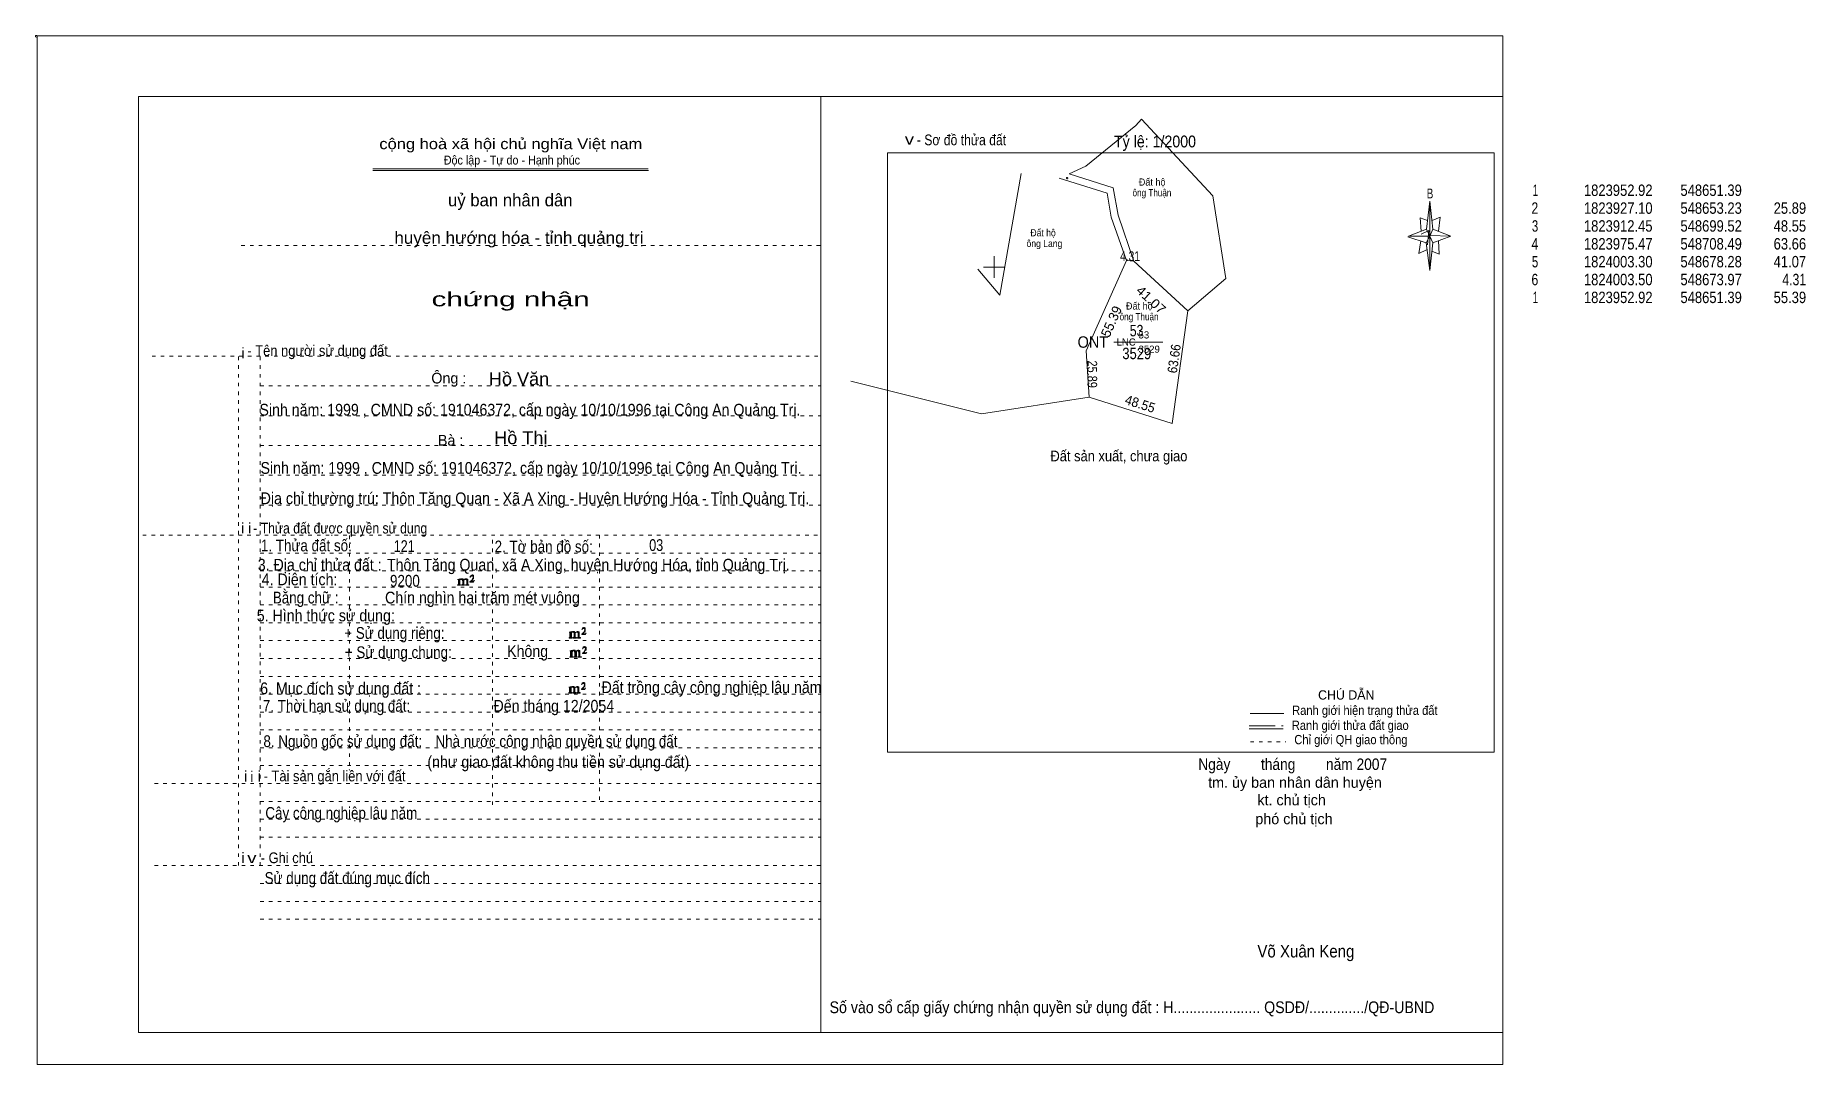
# Model space of a CAD drawing. Header units: centimetres. Extents: x -1.6 to 48, y -3.3 to 25.5.
import ezdxf
from ezdxf.enums import TextEntityAlignment as Align

# ---------------------------------------------------------------- set-up
doc = ezdxf.new("R2010")
doc.units = ezdxf.units.CM
doc.header["$LTSCALE"] = 0.12
doc.linetypes.add('DOTTED', pattern=[1.5, 0.3, -1.2])
doc.linetypes.add('LONG_DASHED', pattern=[7.5, 6, -1.5])
for name, color, linetype, lineweight in [('1', 7, 'DOTTED', 13), ('10', 7, 'Continuous', 13), ('13', 7, 'Continuous', 13), ('22', 7, 'Continuous', 13), ('33', 7, 'LONG_DASHED', 13), ('4', 7, 'Continuous', 13), ('5', 7, 'Continuous', 13), ('50', 7, 'Continuous', 13), ('63', 7, 'Continuous', 13)]:
    doc.layers.add(name, color=color, linetype=linetype, lineweight=lineweight)
doc.layers.add('23', color=7, linetype='Continuous')
doc.layers.add('30', color=7, linetype='Continuous')

msp = doc.modelspace()

# ---------------------------------------------------------------- hatches: boundary and pattern name
at = {"layer": '10'}
msp.add_hatch(color=256, dxfattribs=at).paths.add_polyline_path([(27.308, 21.499, 1), (27.308, 21.506, 1)])
at = {"layer": '50'}
for points in [[(10.27, 10.13), (10.27, 10.12), (10.27, 10.11), (10.25, 10.11), (10.24, 10.11), (10.24, 10.1), (10.33, 10.1), (10.33, 10.11), (10.32, 10.11), (10.31, 10.11), (10.31, 10.12), (10.31, 10.13), (10.31, 10.24), (10.31, 10.25), (10.32, 10.26), (10.34, 10.26), (10.35, 10.26), (10.36, 10.26), (10.37, 10.25), (10.39, 10.22), (10.39, 10.13), (10.37, 10.12), (10.37, 10.11), (10.36, 10.11), (10.35, 10.11), (10.35, 10.1), (10.44, 10.1), (10.44, 10.11), (10.43, 10.11), (10.42, 10.11), (10.42, 10.12), (10.42, 10.13), (10.42, 10.24), (10.44, 10.26), (10.45, 10.26), (10.46, 10.26), (10.49, 10.26), (10.49, 10.25), (10.5, 10.24), (10.5, 10.22), (10.5, 10.13), (10.5, 10.12), (10.49, 10.11), (10.49, 10.11), (10.47, 10.11), (10.47, 10.1), (10.56, 10.1), (10.56, 10.11), (10.55, 10.11), (10.54, 10.11), (10.53, 10.12), (10.53, 10.13), (10.53, 10.2), (10.53, 10.25), (10.53, 10.26), (10.52, 10.27), (10.5, 10.28), (10.47, 10.28), (10.46, 10.28), (10.44, 10.27), (10.41, 10.25), (10.41, 10.26), (10.4, 10.28), (10.39, 10.28), (10.37, 10.28), (10.35, 10.28), (10.34, 10.28), (10.32, 10.26), (10.31, 10.26), (10.31, 10.25), (10.31, 10.25), (10.31, 10.26), (10.31, 10.28), (10.24, 10.26), (10.24, 10.26), (10.25, 10.26), (10.27, 10.25), (10.27, 10.24), (10.27, 10.23)], [(10.69, 10.19), (10.72, 10.24), (10.72, 10.24), (10.71, 10.22), (10.69, 10.22), (10.68, 10.22), (10.63, 10.22), (10.66, 10.26), (10.67, 10.27), (10.69, 10.28), (10.69, 10.3), (10.69, 10.32), (10.69, 10.34), (10.69, 10.35), (10.69, 10.37), (10.68, 10.38), (10.67, 10.38), (10.66, 10.39), (10.65, 10.39), (10.63, 10.38), (10.63, 10.38), (10.62, 10.37), (10.61, 10.35), (10.59, 10.33), (10.61, 10.33), (10.61, 10.35), (10.62, 10.35), (10.63, 10.36), (10.65, 10.36), (10.66, 10.36), (10.67, 10.35), (10.68, 10.35), (10.68, 10.32), (10.68, 10.3), (10.66, 10.28), (10.66, 10.26), (10.65, 10.25), (10.59, 10.2), (10.59, 10.19)], [(13.39, 8.66), (13.39, 8.65), (13.39, 8.64), (13.38, 8.64), (13.37, 8.64), (13.37, 8.62), (13.45, 8.62), (13.45, 8.64), (13.44, 8.64), (13.43, 8.64), (13.43, 8.65), (13.43, 8.66), (13.43, 8.77), (13.43, 8.78), (13.44, 8.79), (13.47, 8.79), (13.48, 8.79), (13.49, 8.79), (13.5, 8.78), (13.51, 8.74), (13.51, 8.66), (13.5, 8.65), (13.5, 8.64), (13.49, 8.64), (13.48, 8.64), (13.48, 8.62), (13.57, 8.62), (13.57, 8.64), (13.55, 8.64), (13.54, 8.64), (13.54, 8.65), (13.54, 8.66), (13.54, 8.77), (13.57, 8.79), (13.58, 8.79), (13.59, 8.79), (13.61, 8.79), (13.61, 8.78), (13.62, 8.77), (13.62, 8.74), (13.62, 8.66), (13.62, 8.65), (13.61, 8.64), (13.61, 8.64), (13.6, 8.64), (13.6, 8.62), (13.69, 8.62), (13.69, 8.64), (13.67, 8.64), (13.66, 8.64), (13.65, 8.65), (13.65, 8.66), (13.65, 8.73), (13.65, 8.78), (13.65, 8.79), (13.64, 8.8), (13.62, 8.81), (13.6, 8.81), (13.59, 8.81), (13.57, 8.8), (13.53, 8.78), (13.53, 8.79), (13.52, 8.81), (13.51, 8.81), (13.5, 8.81), (13.48, 8.81), (13.47, 8.81), (13.44, 8.79), (13.43, 8.79), (13.43, 8.78), (13.43, 8.78), (13.43, 8.79), (13.43, 8.81), (13.37, 8.79), (13.37, 8.79), (13.38, 8.79), (13.39, 8.78), (13.39, 8.77), (13.39, 8.76)], [(13.82, 8.72), (13.84, 8.77), (13.84, 8.77), (13.83, 8.74), (13.82, 8.74), (13.81, 8.74), (13.75, 8.74), (13.79, 8.79), (13.8, 8.8), (13.82, 8.81), (13.82, 8.83), (13.82, 8.84), (13.82, 8.87), (13.82, 8.88), (13.82, 8.9), (13.81, 8.91), (13.8, 8.91), (13.79, 8.92), (13.77, 8.92), (13.75, 8.91), (13.75, 8.91), (13.74, 8.9), (13.73, 8.88), (13.72, 8.86), (13.73, 8.86), (13.73, 8.88), (13.74, 8.88), (13.75, 8.89), (13.77, 8.89), (13.79, 8.89), (13.8, 8.88), (13.81, 8.88), (13.81, 8.84), (13.81, 8.83), (13.79, 8.81), (13.79, 8.79), (13.77, 8.78), (13.72, 8.73), (13.72, 8.72)], [(13.41, 8.12), (13.41, 8.11), (13.41, 8.1), (13.4, 8.1), (13.39, 8.1), (13.39, 8.09), (13.48, 8.09), (13.48, 8.1), (13.47, 8.1), (13.45, 8.1), (13.45, 8.11), (13.45, 8.12), (13.45, 8.23), (13.45, 8.24), (13.47, 8.26), (13.49, 8.26), (13.5, 8.26), (13.51, 8.26), (13.52, 8.24), (13.53, 8.21), (13.53, 8.12), (13.52, 8.11), (13.52, 8.1), (13.51, 8.1), (13.5, 8.1), (13.5, 8.09), (13.59, 8.09), (13.59, 8.1), (13.58, 8.1), (13.57, 8.1), (13.57, 8.11), (13.57, 8.12), (13.57, 8.23), (13.59, 8.26), (13.6, 8.26), (13.61, 8.26), (13.63, 8.26), (13.63, 8.24), (13.64, 8.23), (13.64, 8.21), (13.64, 8.12), (13.64, 8.11), (13.63, 8.1), (13.63, 8.1), (13.62, 8.1), (13.62, 8.09), (13.71, 8.09), (13.71, 8.1), (13.7, 8.1), (13.69, 8.1), (13.67, 8.11), (13.67, 8.12), (13.67, 8.2), (13.67, 8.24), (13.67, 8.26), (13.66, 8.27), (13.64, 8.28), (13.62, 8.28), (13.61, 8.28), (13.59, 8.27), (13.55, 8.24), (13.55, 8.26), (13.54, 8.28), (13.53, 8.28), (13.52, 8.28), (13.5, 8.28), (13.49, 8.28), (13.47, 8.26), (13.45, 8.26), (13.45, 8.24), (13.45, 8.24), (13.45, 8.26), (13.45, 8.28), (13.39, 8.26), (13.39, 8.26), (13.4, 8.26), (13.41, 8.24), (13.41, 8.23), (13.41, 8.22)], [(13.84, 8.19), (13.86, 8.23), (13.86, 8.23), (13.85, 8.21), (13.84, 8.21), (13.83, 8.21), (13.77, 8.21), (13.81, 8.26), (13.82, 8.27), (13.84, 8.28), (13.84, 8.3), (13.84, 8.31), (13.84, 8.33), (13.84, 8.34), (13.84, 8.37), (13.83, 8.38), (13.82, 8.38), (13.81, 8.39), (13.8, 8.39), (13.77, 8.38), (13.77, 8.38), (13.76, 8.37), (13.75, 8.34), (13.74, 8.32), (13.75, 8.32), (13.75, 8.34), (13.76, 8.34), (13.77, 8.36), (13.8, 8.36), (13.81, 8.36), (13.82, 8.34), (13.83, 8.34), (13.83, 8.31), (13.83, 8.3), (13.81, 8.28), (13.81, 8.26), (13.8, 8.24), (13.74, 8.2), (13.74, 8.19)], [(13.38, 7.12), (13.38, 7.11), (13.38, 7.1), (13.37, 7.1), (13.36, 7.1), (13.36, 7.08), (13.44, 7.08), (13.44, 7.1), (13.43, 7.1), (13.42, 7.1), (13.42, 7.11), (13.42, 7.12), (13.42, 7.23), (13.42, 7.24), (13.43, 7.25), (13.46, 7.25), (13.47, 7.25), (13.48, 7.25), (13.49, 7.24), (13.5, 7.2), (13.5, 7.12), (13.49, 7.11), (13.49, 7.1), (13.48, 7.1), (13.47, 7.1), (13.47, 7.08), (13.56, 7.08), (13.56, 7.1), (13.54, 7.1), (13.53, 7.1), (13.53, 7.11), (13.53, 7.12), (13.53, 7.23), (13.56, 7.25), (13.57, 7.25), (13.58, 7.25), (13.6, 7.25), (13.6, 7.24), (13.61, 7.23), (13.61, 7.2), (13.61, 7.12), (13.61, 7.11), (13.6, 7.1), (13.6, 7.1), (13.59, 7.1), (13.59, 7.08), (13.68, 7.08), (13.68, 7.1), (13.66, 7.1), (13.65, 7.1), (13.64, 7.11), (13.64, 7.12), (13.64, 7.19), (13.64, 7.24), (13.64, 7.25), (13.63, 7.26), (13.61, 7.27), (13.59, 7.27), (13.58, 7.27), (13.56, 7.26), (13.52, 7.24), (13.52, 7.25), (13.51, 7.27), (13.5, 7.27), (13.49, 7.27), (13.47, 7.27), (13.46, 7.27), (13.43, 7.25), (13.42, 7.25), (13.42, 7.24), (13.42, 7.24), (13.42, 7.25), (13.42, 7.27), (13.36, 7.25), (13.36, 7.25), (13.37, 7.25), (13.38, 7.24), (13.38, 7.23), (13.38, 7.22)], [(13.81, 7.18), (13.83, 7.23), (13.83, 7.23), (13.82, 7.2), (13.81, 7.2), (13.8, 7.2), (13.74, 7.2), (13.78, 7.25), (13.79, 7.26), (13.81, 7.27), (13.81, 7.29), (13.81, 7.3), (13.81, 7.33), (13.81, 7.34), (13.81, 7.36), (13.8, 7.37), (13.79, 7.37), (13.78, 7.38), (13.76, 7.38), (13.74, 7.37), (13.74, 7.37), (13.73, 7.36), (13.72, 7.34), (13.71, 7.32), (13.72, 7.32), (13.72, 7.34), (13.73, 7.34), (13.74, 7.35), (13.76, 7.35), (13.78, 7.35), (13.79, 7.34), (13.8, 7.34), (13.8, 7.3), (13.8, 7.29), (13.78, 7.27), (13.78, 7.25), (13.76, 7.24), (13.71, 7.19), (13.71, 7.18)]]:
    msp.add_hatch(color=256, dxfattribs=at).paths.add_polyline_path(points)

# ---------------------------------------------------------------- linework, layer by layer
at = {"layer": '1', "linetype": 'Continuous'}
for p, q in [((1.31, -2.42), (1.31, 23.78)), ((1.31, 23.78), (39.51, 23.78)), ((20.41, -2.42), (20.41, 23.78)), ((39.51, -2.42), (39.51, 23.78)), ((7.87, 21.76), (15.58, 21.76)), ((7.87, 21.71), (15.59, 21.71)), ((37.36, 19.69), (36.85, 19.86)), ((1.31, -2.42), (39.51, -2.42))]:
    msp.add_line(p, q, dxfattribs=at)
at = {"layer": '1'}
for p, q in [((4.19, 19.61), (20.41, 19.61)), ((1.69, 16.51), (20.41, 16.51)), ((4.11, 2.25), (4.11, 16.51)), ((4.72, 2.25), (4.72, 16.51)), ((4.72, 15.68), (20.41, 15.68)), ((4.72, 14.84), (20.41, 14.84)), ((4.72, 14.01), (20.41, 14.01)), ((4.72, 13.18), (20.41, 13.18)), ((4.72, 12.34), (20.41, 12.34)), ((1.43, 11.5), (20.41, 11.5)), ((7.22, 5.05), (7.22, 11.5)), ((11.22, 3.95), (11.22, 11.5)), ((14.22, 4.09), (14.22, 11.5)), ((4.72, 11), (20.41, 11)), ((4.72, 10.5), (20.41, 10.5)), ((4.72, 10.05), (20.41, 10.05)), ((4.72, 9.55), (20.41, 9.55)), ((4.72, 9.05), (20.41, 9.05)), ((4.72, 8.55), (20.41, 8.55)), ((4.72, 8.05), (20.41, 8.05)), ((4.72, 7.55), (20.41, 7.55)), ((4.72, 7.05), (20.41, 7.05)), ((4.72, 6.55), (20.41, 6.55)), ((4.72, 6.05), (20.41, 6.05)), ((4.72, 5.55), (20.41, 5.55)), ((4.72, 5.05), (20.41, 5.05)), ((1.76, 4.55), (20.41, 4.55)), ((4.72, 4.05), (20.41, 4.05)), ((4.72, 3.55), (20.41, 3.55)), ((4.72, 3.05), (20.41, 3.05)), ((1.76, 2.25), (20.41, 2.25)), ((4.72, 1.75), (20.41, 1.75)), ((4.72, 1.25), (20.41, 1.25)), ((4.72, 0.75), (20.41, 0.75))]:
    msp.add_line(p, q, dxfattribs=at)
at = {"layer": '1', "linetype": 'Continuous'}
msp.add_lwpolyline([(-1.53, -3.32), (39.51, -3.32), (39.51, 25.48), (-1.53, 25.48)], close=True, dxfattribs=at)
msp.add_lwpolyline([(37.37, 19.49), (37.16, 19.39), (37.21, 19.74)], dxfattribs=at)
at = {"layer": '10'}
for p, q in [((27.3, 21.5), (27.28, 21.5)), ((27.31, 21.52), (27.31, 21.53)), ((27.31, 21.47), (27.31, 21.48)), ((27.34, 21.5), (27.33, 21.5))]:
    msp.add_line(p, q, dxfattribs=at)
for radius in [0.0156, 0.00375]:
    msp.add_circle((27.308, 21.503), radius, dxfattribs=at)
at = {"layer": '13'}
msp.add_line((29.31, 16.91), (29.99, 16.91), dxfattribs=at)
at = {"layer": '22'}
for p, q in [((28.97, 19.19), (29.18, 19.17)), ((29.18, 19.17), (30.69, 17.78))]:
    msp.add_line(p, q, dxfattribs=at)
for points in [[(29.39, 23.15), (29.23, 22.97), (27.83, 21.83), (27.37, 21.62)], [(30.69, 17.78), (31.75, 18.69), (31.39, 21), (29.39, 23.15)], [(24.81, 18.95), (25.43, 18.22), (26.02, 21.63)], [(28.97, 19.19), (28.54, 20.41), (28.43, 21.08), (27.09, 21.5)], [(29.18, 19.17), (28.74, 20.46), (28.6, 21.23), (27.37, 21.62)], [(27.93, 15.37), (27.84, 16.66), (28.97, 19.19)], [(27.93, 15.37), (30.25, 14.63), (30.69, 17.78)], [(21.25, 15.81), (24.91, 14.9), (27.93, 15.37)]]:
    msp.add_lwpolyline(points, dxfattribs=at)
at = {"layer": '33'}
msp.add_line((28.62, 16.91), (29.9, 16.91), dxfattribs=at)
at = {"layer": '4'}
for p, q in [((32.43, 6.51), (33.38, 6.51)), ((32.41, 6.08), (33.36, 6.08))]:
    msp.add_line(p, q, dxfattribs=at)
at = {"layer": '4', "linetype": 'LONG_DASHED'}
msp.add_line((32.41, 6.16), (33.36, 6.16), dxfattribs=at)
at = {"layer": '4', "linetype": 'DOTTED'}
msp.add_line((32.44, 5.72), (33.43, 5.72), dxfattribs=at)
at = {"layer": '4'}
msp.add_lwpolyline([(22.28, 22.21), (39.27, 22.21), (39.27, 5.43), (22.28, 5.43)], close=True, dxfattribs=at)
msp.add_circle((-1.55, 25.47), 0.025, dxfattribs=at)
at = {"layer": '5'}
for p, q in [((37.37, 20.07), (37.46, 20.85)), ((37.55, 20.07), (38.05, 19.87)), ((37.55, 19.69), (37.46, 18.91)), ((37.73, 19.37), (37.52, 19.45)), ((37.71, 19.75), (37.73, 19.37))]:
    msp.add_line(p, q, dxfattribs=at)
for points in [[(37.46, 20.85), (37.55, 20.07), (37.46, 19.87)], [(37.46, 19.87), (36.87, 19.87), (37.37, 20.07), (37.55, 19.69), (38.05, 19.87), (37.46, 19.89)], [(37.46, 19.87), (37.46, 18.91), (37.36, 19.69)]]:
    msp.add_lwpolyline(points, close=True, dxfattribs=at)
for points in [[(37.4, 20.31), (37.19, 20.39), (37.22, 20.01)], [(37.53, 20.31), (37.75, 20.41), (37.71, 20.01)], [(37.46, 19.87), (37.37, 20.07), (36.87, 19.87)], [(37.22, 19.93), (37.44, 20.03), (37.4, 19.63)], [(37.46, 19.87), (37.55, 19.69), (38.05, 19.87)]]:
    msp.add_lwpolyline(points, dxfattribs=at)
at = {"layer": '50'}
for points in [[(10.27, 10.13), (10.27, 10.12), (10.27, 10.11), (10.25, 10.11), (10.24, 10.11), (10.24, 10.1), (10.33, 10.1), (10.33, 10.11), (10.32, 10.11), (10.31, 10.11), (10.31, 10.12), (10.31, 10.13), (10.31, 10.24), (10.31, 10.25), (10.32, 10.26), (10.34, 10.26), (10.35, 10.26), (10.36, 10.26), (10.37, 10.25), (10.39, 10.22), (10.39, 10.13), (10.37, 10.12), (10.37, 10.11), (10.36, 10.11), (10.35, 10.11), (10.35, 10.1), (10.44, 10.1), (10.44, 10.11), (10.43, 10.11), (10.42, 10.11), (10.42, 10.12), (10.42, 10.13), (10.42, 10.24), (10.44, 10.26), (10.45, 10.26), (10.46, 10.26), (10.49, 10.26), (10.49, 10.25), (10.5, 10.24), (10.5, 10.22), (10.5, 10.13), (10.5, 10.12), (10.49, 10.11), (10.49, 10.11), (10.47, 10.11), (10.47, 10.1), (10.56, 10.1), (10.56, 10.11), (10.55, 10.11), (10.54, 10.11), (10.53, 10.12), (10.53, 10.13), (10.53, 10.2), (10.53, 10.25), (10.53, 10.26), (10.52, 10.27), (10.5, 10.28), (10.47, 10.28), (10.46, 10.28), (10.44, 10.27), (10.41, 10.25), (10.41, 10.26), (10.4, 10.28), (10.39, 10.28), (10.37, 10.28), (10.35, 10.28), (10.34, 10.28), (10.32, 10.26), (10.31, 10.26), (10.31, 10.25), (10.31, 10.25), (10.31, 10.26), (10.31, 10.28), (10.24, 10.26), (10.24, 10.26), (10.25, 10.26), (10.27, 10.25), (10.27, 10.24), (10.27, 10.23)], [(10.69, 10.19), (10.72, 10.24), (10.72, 10.24), (10.71, 10.22), (10.69, 10.22), (10.68, 10.22), (10.63, 10.22), (10.66, 10.26), (10.67, 10.27), (10.69, 10.28), (10.69, 10.3), (10.69, 10.32), (10.69, 10.34), (10.69, 10.35), (10.69, 10.37), (10.68, 10.38), (10.67, 10.38), (10.66, 10.39), (10.65, 10.39), (10.63, 10.38), (10.63, 10.38), (10.62, 10.37), (10.61, 10.35), (10.59, 10.33), (10.61, 10.33), (10.61, 10.35), (10.62, 10.35), (10.63, 10.36), (10.65, 10.36), (10.66, 10.36), (10.67, 10.35), (10.68, 10.35), (10.68, 10.32), (10.68, 10.3), (10.66, 10.28), (10.66, 10.26), (10.65, 10.25), (10.59, 10.2), (10.59, 10.19)], [(13.39, 8.66), (13.39, 8.65), (13.39, 8.64), (13.38, 8.64), (13.37, 8.64), (13.37, 8.62), (13.45, 8.62), (13.45, 8.64), (13.44, 8.64), (13.43, 8.64), (13.43, 8.65), (13.43, 8.66), (13.43, 8.77), (13.43, 8.78), (13.44, 8.79), (13.47, 8.79), (13.48, 8.79), (13.49, 8.79), (13.5, 8.78), (13.51, 8.74), (13.51, 8.66), (13.5, 8.65), (13.5, 8.64), (13.49, 8.64), (13.48, 8.64), (13.48, 8.62), (13.57, 8.62), (13.57, 8.64), (13.55, 8.64), (13.54, 8.64), (13.54, 8.65), (13.54, 8.66), (13.54, 8.77), (13.57, 8.79), (13.58, 8.79), (13.59, 8.79), (13.61, 8.79), (13.61, 8.78), (13.62, 8.77), (13.62, 8.74), (13.62, 8.66), (13.62, 8.65), (13.61, 8.64), (13.61, 8.64), (13.6, 8.64), (13.6, 8.62), (13.69, 8.62), (13.69, 8.64), (13.67, 8.64), (13.66, 8.64), (13.65, 8.65), (13.65, 8.66), (13.65, 8.73), (13.65, 8.78), (13.65, 8.79), (13.64, 8.8), (13.62, 8.81), (13.6, 8.81), (13.59, 8.81), (13.57, 8.8), (13.53, 8.78), (13.53, 8.79), (13.52, 8.81), (13.51, 8.81), (13.5, 8.81), (13.48, 8.81), (13.47, 8.81), (13.44, 8.79), (13.43, 8.79), (13.43, 8.78), (13.43, 8.78), (13.43, 8.79), (13.43, 8.81), (13.37, 8.79), (13.37, 8.79), (13.38, 8.79), (13.39, 8.78), (13.39, 8.77), (13.39, 8.76)], [(13.82, 8.72), (13.84, 8.77), (13.84, 8.77), (13.83, 8.74), (13.82, 8.74), (13.81, 8.74), (13.75, 8.74), (13.79, 8.79), (13.8, 8.8), (13.82, 8.81), (13.82, 8.83), (13.82, 8.84), (13.82, 8.87), (13.82, 8.88), (13.82, 8.9), (13.81, 8.91), (13.8, 8.91), (13.79, 8.92), (13.77, 8.92), (13.75, 8.91), (13.75, 8.91), (13.74, 8.9), (13.73, 8.88), (13.72, 8.86), (13.73, 8.86), (13.73, 8.88), (13.74, 8.88), (13.75, 8.89), (13.77, 8.89), (13.79, 8.89), (13.8, 8.88), (13.81, 8.88), (13.81, 8.84), (13.81, 8.83), (13.79, 8.81), (13.79, 8.79), (13.77, 8.78), (13.72, 8.73), (13.72, 8.72)], [(13.41, 8.12), (13.41, 8.11), (13.41, 8.1), (13.4, 8.1), (13.39, 8.1), (13.39, 8.09), (13.48, 8.09), (13.48, 8.1), (13.47, 8.1), (13.45, 8.1), (13.45, 8.11), (13.45, 8.12), (13.45, 8.23), (13.45, 8.24), (13.47, 8.26), (13.49, 8.26), (13.5, 8.26), (13.51, 8.26), (13.52, 8.24), (13.53, 8.21), (13.53, 8.12), (13.52, 8.11), (13.52, 8.1), (13.51, 8.1), (13.5, 8.1), (13.5, 8.09), (13.59, 8.09), (13.59, 8.1), (13.58, 8.1), (13.57, 8.1), (13.57, 8.11), (13.57, 8.12), (13.57, 8.23), (13.59, 8.26), (13.6, 8.26), (13.61, 8.26), (13.63, 8.26), (13.63, 8.24), (13.64, 8.23), (13.64, 8.21), (13.64, 8.12), (13.64, 8.11), (13.63, 8.1), (13.63, 8.1), (13.62, 8.1), (13.62, 8.09), (13.71, 8.09), (13.71, 8.1), (13.7, 8.1), (13.69, 8.1), (13.67, 8.11), (13.67, 8.12), (13.67, 8.2), (13.67, 8.24), (13.67, 8.26), (13.66, 8.27), (13.64, 8.28), (13.62, 8.28), (13.61, 8.28), (13.59, 8.27), (13.55, 8.24), (13.55, 8.26), (13.54, 8.28), (13.53, 8.28), (13.52, 8.28), (13.5, 8.28), (13.49, 8.28), (13.47, 8.26), (13.45, 8.26), (13.45, 8.24), (13.45, 8.24), (13.45, 8.26), (13.45, 8.28), (13.39, 8.26), (13.39, 8.26), (13.4, 8.26), (13.41, 8.24), (13.41, 8.23), (13.41, 8.22)], [(13.84, 8.19), (13.86, 8.23), (13.86, 8.23), (13.85, 8.21), (13.84, 8.21), (13.83, 8.21), (13.77, 8.21), (13.81, 8.26), (13.82, 8.27), (13.84, 8.28), (13.84, 8.3), (13.84, 8.31), (13.84, 8.33), (13.84, 8.34), (13.84, 8.37), (13.83, 8.38), (13.82, 8.38), (13.81, 8.39), (13.8, 8.39), (13.77, 8.38), (13.77, 8.38), (13.76, 8.37), (13.75, 8.34), (13.74, 8.32), (13.75, 8.32), (13.75, 8.34), (13.76, 8.34), (13.77, 8.36), (13.8, 8.36), (13.81, 8.36), (13.82, 8.34), (13.83, 8.34), (13.83, 8.31), (13.83, 8.3), (13.81, 8.28), (13.81, 8.26), (13.8, 8.24), (13.74, 8.2), (13.74, 8.19)], [(13.38, 7.12), (13.38, 7.11), (13.38, 7.1), (13.37, 7.1), (13.36, 7.1), (13.36, 7.08), (13.44, 7.08), (13.44, 7.1), (13.43, 7.1), (13.42, 7.1), (13.42, 7.11), (13.42, 7.12), (13.42, 7.23), (13.42, 7.24), (13.43, 7.25), (13.46, 7.25), (13.47, 7.25), (13.48, 7.25), (13.49, 7.24), (13.5, 7.2), (13.5, 7.12), (13.49, 7.11), (13.49, 7.1), (13.48, 7.1), (13.47, 7.1), (13.47, 7.08), (13.56, 7.08), (13.56, 7.1), (13.54, 7.1), (13.53, 7.1), (13.53, 7.11), (13.53, 7.12), (13.53, 7.23), (13.56, 7.25), (13.57, 7.25), (13.58, 7.25), (13.6, 7.25), (13.6, 7.24), (13.61, 7.23), (13.61, 7.2), (13.61, 7.12), (13.61, 7.11), (13.6, 7.1), (13.6, 7.1), (13.59, 7.1), (13.59, 7.08), (13.68, 7.08), (13.68, 7.1), (13.66, 7.1), (13.65, 7.1), (13.64, 7.11), (13.64, 7.12), (13.64, 7.19), (13.64, 7.24), (13.64, 7.25), (13.63, 7.26), (13.61, 7.27), (13.59, 7.27), (13.58, 7.27), (13.56, 7.26), (13.52, 7.24), (13.52, 7.25), (13.51, 7.27), (13.5, 7.27), (13.49, 7.27), (13.47, 7.27), (13.46, 7.27), (13.43, 7.25), (13.42, 7.25), (13.42, 7.24), (13.42, 7.24), (13.42, 7.25), (13.42, 7.27), (13.36, 7.25), (13.36, 7.25), (13.37, 7.25), (13.38, 7.24), (13.38, 7.23), (13.38, 7.22)], [(13.81, 7.18), (13.83, 7.23), (13.83, 7.23), (13.82, 7.2), (13.81, 7.2), (13.8, 7.2), (13.74, 7.2), (13.78, 7.25), (13.79, 7.26), (13.81, 7.27), (13.81, 7.29), (13.81, 7.3), (13.81, 7.33), (13.81, 7.34), (13.81, 7.36), (13.8, 7.37), (13.79, 7.37), (13.78, 7.38), (13.76, 7.38), (13.74, 7.37), (13.74, 7.37), (13.73, 7.36), (13.72, 7.34), (13.71, 7.32), (13.72, 7.32), (13.72, 7.34), (13.73, 7.34), (13.74, 7.35), (13.76, 7.35), (13.78, 7.35), (13.79, 7.34), (13.8, 7.34), (13.8, 7.3), (13.8, 7.29), (13.78, 7.27), (13.78, 7.25), (13.76, 7.24), (13.71, 7.19), (13.71, 7.18)]]:
    msp.add_lwpolyline(points, close=True, dxfattribs=at)
at = {"layer": '63'}
for p, q in [((24.97, 19.01), (25.57, 19.01)), ((25.27, 18.71), (25.27, 19.31))]:
    msp.add_line(p, q, dxfattribs=at)

# ---------------------------------------------------------------- texts
at = {"layer": '1'}
for s, height, width, p in [('cộng hoà xã hội chủ nghĩa Việt nam', 0.3, 1.15, (11.735, 22.31)), ('v', 0.3, 1.3, (22.895, 22.44)), ('- Sơ đồ thửa đất ', 0.3, 0.85, (24.4, 22.42)), ('Độc lập - Tự do - Hạnh phúc', 0.25, 0.9, (11.765, 21.88)), ('chứng nhận', 0.4, 1.55, (11.73, 17.91)), ('- Tên người sử dụng đất', 0.3, 0.9, (6.325, 16.52)), ('- Thửa đất được quyền sử dụng', 0.3, 0.85, (6.96, 11.55)), ('- Tài sản gắn liền với đất ', 0.3, 0.9, (6.85, 4.61)), ('v', 0.3, 1.3, (4.485, 2.32)), ('- Ghi chú', 0.3, 0.9, (5.465, 2.32))]:
    msp.add_text(s, height=height, dxfattribs=dict(at, width=width)).set_placement(p, align=Align.CENTER)
for s, height, p in [('uỷ ban nhân dân', 0.35, (11.72, 20.71)), ('i', 0.3, (4.235, 16.45)), ('i', 0.3, (4.225, 11.55)), ('i', 0.3, (4.425, 11.55)), ('i', 0.3, (4.315, 4.6)), ('i', 0.3, (4.485, 4.59)), ('i', 0.3, (4.695, 4.6)), ('i', 0.3, (4.235, 2.32))]:
    msp.add_text(s, height=height, dxfattribs=at).set_placement(p, align=Align.CENTER)
at = {"layer": '10', "width": 0.9}
msp.add_text('Võ Xuân Keng', height=0.35, dxfattribs=at).set_placement((33.995, -0.32), align=Align.CENTER)
at = {"layer": '13'}
msp.add_text('LNC', height=0.2, dxfattribs=at).set_placement((29.23, 16.81), align=Align.RIGHT)
for s, p in [('53', (29.31, 17.01)), ('3529', (29.31, 16.61))]:
    msp.add_text(s, height=0.2, dxfattribs=at).set_placement(p)
at = {"layer": '22', "width": 0.9}
msp.add_text('Đất sản xuất, chưa giao', height=0.3, dxfattribs=at).set_placement((28.76, 13.57), align=Align.CENTER)
at = {"layer": '23'}
for s, width, p in [('Đất hộ', 0.95, (29.69, 21.29)), ('ông Thuận', 0.85, (29.685, 20.99)), ('Đất hộ ', 0.9, (26.67, 19.87)), ('ông Lang', 0.9, (26.675, 19.57)), ('Đất hộ', 0.95, (29.33, 17.82)), ('ông Thuận', 0.85, (29.325, 17.52))]:
    msp.add_text(s, height=0.2, dxfattribs=dict(at, width=width)).set_placement(p, align=Align.CENTER)
at = {"layer": '30'}
for s, width, p in [('1', 0.65, (40.5, 21)), ('1823952.92', 0.85, (43.7, 21)), ('548651.39', 0.85, (46.2, 21)), ('548651.39', 0.85, (46.2, 21)), ('2', 0.8, (40.5, 20.5)), ('1823927.10', 0.85, (43.7, 20.5)), ('548653.23', 0.85, (46.2, 20.5)), ('25.89', 0.85, (48, 20.5)), ('3', 0.75, (40.5, 20)), ('1823912.45', 0.85, (43.7, 20)), ('548699.52', 0.85, (46.2, 20)), ('48.55', 0.85, (48, 20)), ('1823975.47', 0.85, (43.7, 19.5)), ('548708.49', 0.85, (46.2, 19.5)), ('63.66', 0.85, (48, 19.5)), ('4', 0.8, (40.5, 19.5)), ('5', 0.75, (40.5, 19)), ('1824003.30', 0.85, (43.7, 19)), ('548678.28', 0.85, (46.2, 19)), ('41.07', 0.85, (48, 19)), ('6', 0.8, (40.5, 18.5)), ('1824003.50', 0.85, (43.7, 18.5)), ('548673.97', 0.85, (46.2, 18.5)), ('4.31', 0.8, (48, 18.5)), ('1', 0.65, (40.5, 18)), ('1823952.92', 0.85, (43.7, 18)), ('548651.39', 0.85, (46.2, 18)), ('55.39', 0.85, (48, 18))]:
    msp.add_text(s, height=0.32, dxfattribs=dict(at, width=width)).set_placement(p, align=Align.RIGHT)
at = {"layer": '30', "width": 0.8}
msp.add_text('4.31', height=0.27, dxfattribs=at).set_placement((29.07, 19.18), align=Align.CENTER)
at = {"layer": '30'}
for s, height, rotation, width, p in [('41.07', 0.26, 317.348, 1.1, (29.572, 17.997)), ('25.89', 0.27, 270, 0.85, (27.88, 16.01)), ('63.66', 0.27, 81.899, 0.9, (30.438, 16.426)), ('48.55', 0.27, 342.438, 0.95, (29.314, 15.052))]:
    msp.add_text(s, height=height, rotation=rotation, dxfattribs=dict(at, width=width)).set_placement(p, align=Align.CENTER)
msp.add_text('55.39', height=0.27, rotation=65.943, dxfattribs=at).set_placement((28.673, 17.43), align=Align.CENTER)
at = {"layer": '33'}
for s, width, p in [('53', 0.8, (29.255, 17.07)), ('3529', 0.85, (29.26, 16.43))]:
    msp.add_text(s, height=0.32, dxfattribs=dict(at, width=width)).set_placement(p, align=Align.CENTER)
at = {"layer": '33', "width": 0.95}
msp.add_text('ONT', height=0.32, dxfattribs=at).set_placement((28.46, 16.75), align=Align.RIGHT)
at = {"layer": '4', "width": 0.9}
for s, height, p in [('Tỷ lệ: 1/2000', 0.33, (29.77, 22.36)), ('Ranh giới hiện trạng thửa đất', 0.2591, (35.645, 6.47)), ('Ranh giới thửa đất giao ', 0.2591, (35.28, 6.05)), ('Chỉ giới QH giao thông', 0.2591, (35.255, 5.65))]:
    msp.add_text(s, height=height, dxfattribs=at).set_placement(p, align=Align.CENTER)
at = {"layer": '4'}
msp.add_text('CHÚ DẪN', height=0.2591, dxfattribs=at).set_placement((35.125, 6.9), align=Align.CENTER)
at = {"layer": '5', "width": 0.75}
msp.add_text('B', height=0.276, dxfattribs=at).set_placement((37.47, 20.93), align=Align.CENTER)
at = {"layer": '50'}
for s, height, width, p in [('  huyện hướng hóa - tỉnh quảng trị', 0.34, 1.05, (11.83, 19.66)), ('Hồ Văn', 0.36, 1.05, (11.965, 15.7)), ('Sinh năm: 1999 , CMND số: 191046372, cấp ngày 10/10/1996 tại Công An Quảng Trị.', 0.33, 0.9, (12.27, 14.85)), ('Hồ Thị', 0.36, 1.05, (12.015, 14.05)), ('Sinh năm: 1999 , CMND số: 191046372, cấp ngày 10/10/1996 tại Công An Quảng Trị.', 0.33, 0.9, (12.3, 13.22)), ('Địa chỉ thường trú: Thôn Tăng Quan - Xã A Xing - Huyện Hướng Hóa - Tỉnh Quảng Trị.', 0.33, 0.9, (12.41, 12.37)), ('1. Thửa đất số:  ', 0.33, 0.85, (6.115, 11.05)), ('121', 0.33, 0.8, (8.75, 11.03)), ('2. Tờ bản đồ số:  ', 0.33, 0.85, (12.76, 11.02)), ('03', 0.33, 0.8, (15.805, 11.06)), ('3. Địa chỉ thửa đất : ', 0.33, 0.9, (6.44, 10.51)), ('4. Diện tích: ', 0.33, 0.9, (5.875, 10.1)), ('Thôn Tăng Quan, xã A Xing, huyện Hướng Hóa, tỉnh Quảng Trị.', 0.33, 0.9, (13.905, 10.51)), ('Bằng chữ :', 0.33, 0.85, (5.99, 9.59)), ('Chín nghìn hai trăm mét vuông', 0.33, 0.9, (10.94, 9.59)), ('9200', 0.33, 0.85, (8.77, 10.06)), ('5. Hình thức sử dụng:', 0.33, 0.9, (6.555, 9.09)), ('+ Sử dụng riêng:', 0.33, 0.85, (8.475, 8.6)), ('Không', 0.33, 0.9, (12.205, 8.09)), ('+ Sử dụng chung:', 0.33, 0.85, (8.585, 8.06)), ('Đất trồng cây công nghiệp lâu năm', 0.33, 0.9, (17.355, 7.08)), ('6. Mục đích sử dụng đất :', 0.33, 0.9, (6.97, 7.05)), ('7. Thời hạn sử dụng đất:', 0.33, 0.85, (6.855, 6.56)), ('Đến tháng 12/2054', 0.33, 0.9, (12.94, 6.56)), ('8. Nguồn gốc sử dụng đất:', 0.33, 0.85, (7.03, 5.57)), ('Nhà nước công nhận quyền sử dụng đất ', 0.33, 0.85, (13.065, 5.57)), ('(như giao đất không thu tiền sử dụng đất)', 0.33, 0.9, (13.065, 4.99)), ('Ngày        tháng        năm 2007', 0.32, 0.9, (33.625, 4.93)), ('Cây công nghiệp lâu năm', 0.33, 0.85, (6.99, 3.56)), ('Sử dụng đất đúng mục đích ', 0.33, 0.85, (7.21, 1.74)), ('Số vào sổ cấp giấy chứng nhận quyền sử dụng đất : H...................... QSDĐ/............../QĐ-UBND', 0.33, 0.9, (29.125, -1.88))]:
    msp.add_text(s, height=height, dxfattribs=dict(at, width=width)).set_placement(p, align=Align.CENTER)
for s, p in [('Ông :', (10, 15.75)), ('Bà :', (10.05, 14.01)), ('tm. ủy ban nhân dân huyện ', (33.745, 4.43)), ('kt. chủ tịch', (33.595, 3.94)), ('phó chủ tịch', (33.66, 3.41))]:
    msp.add_text(s, height=0.3, dxfattribs=at).set_placement(p, align=Align.CENTER)

doc.saveas('drawing.dxf')
